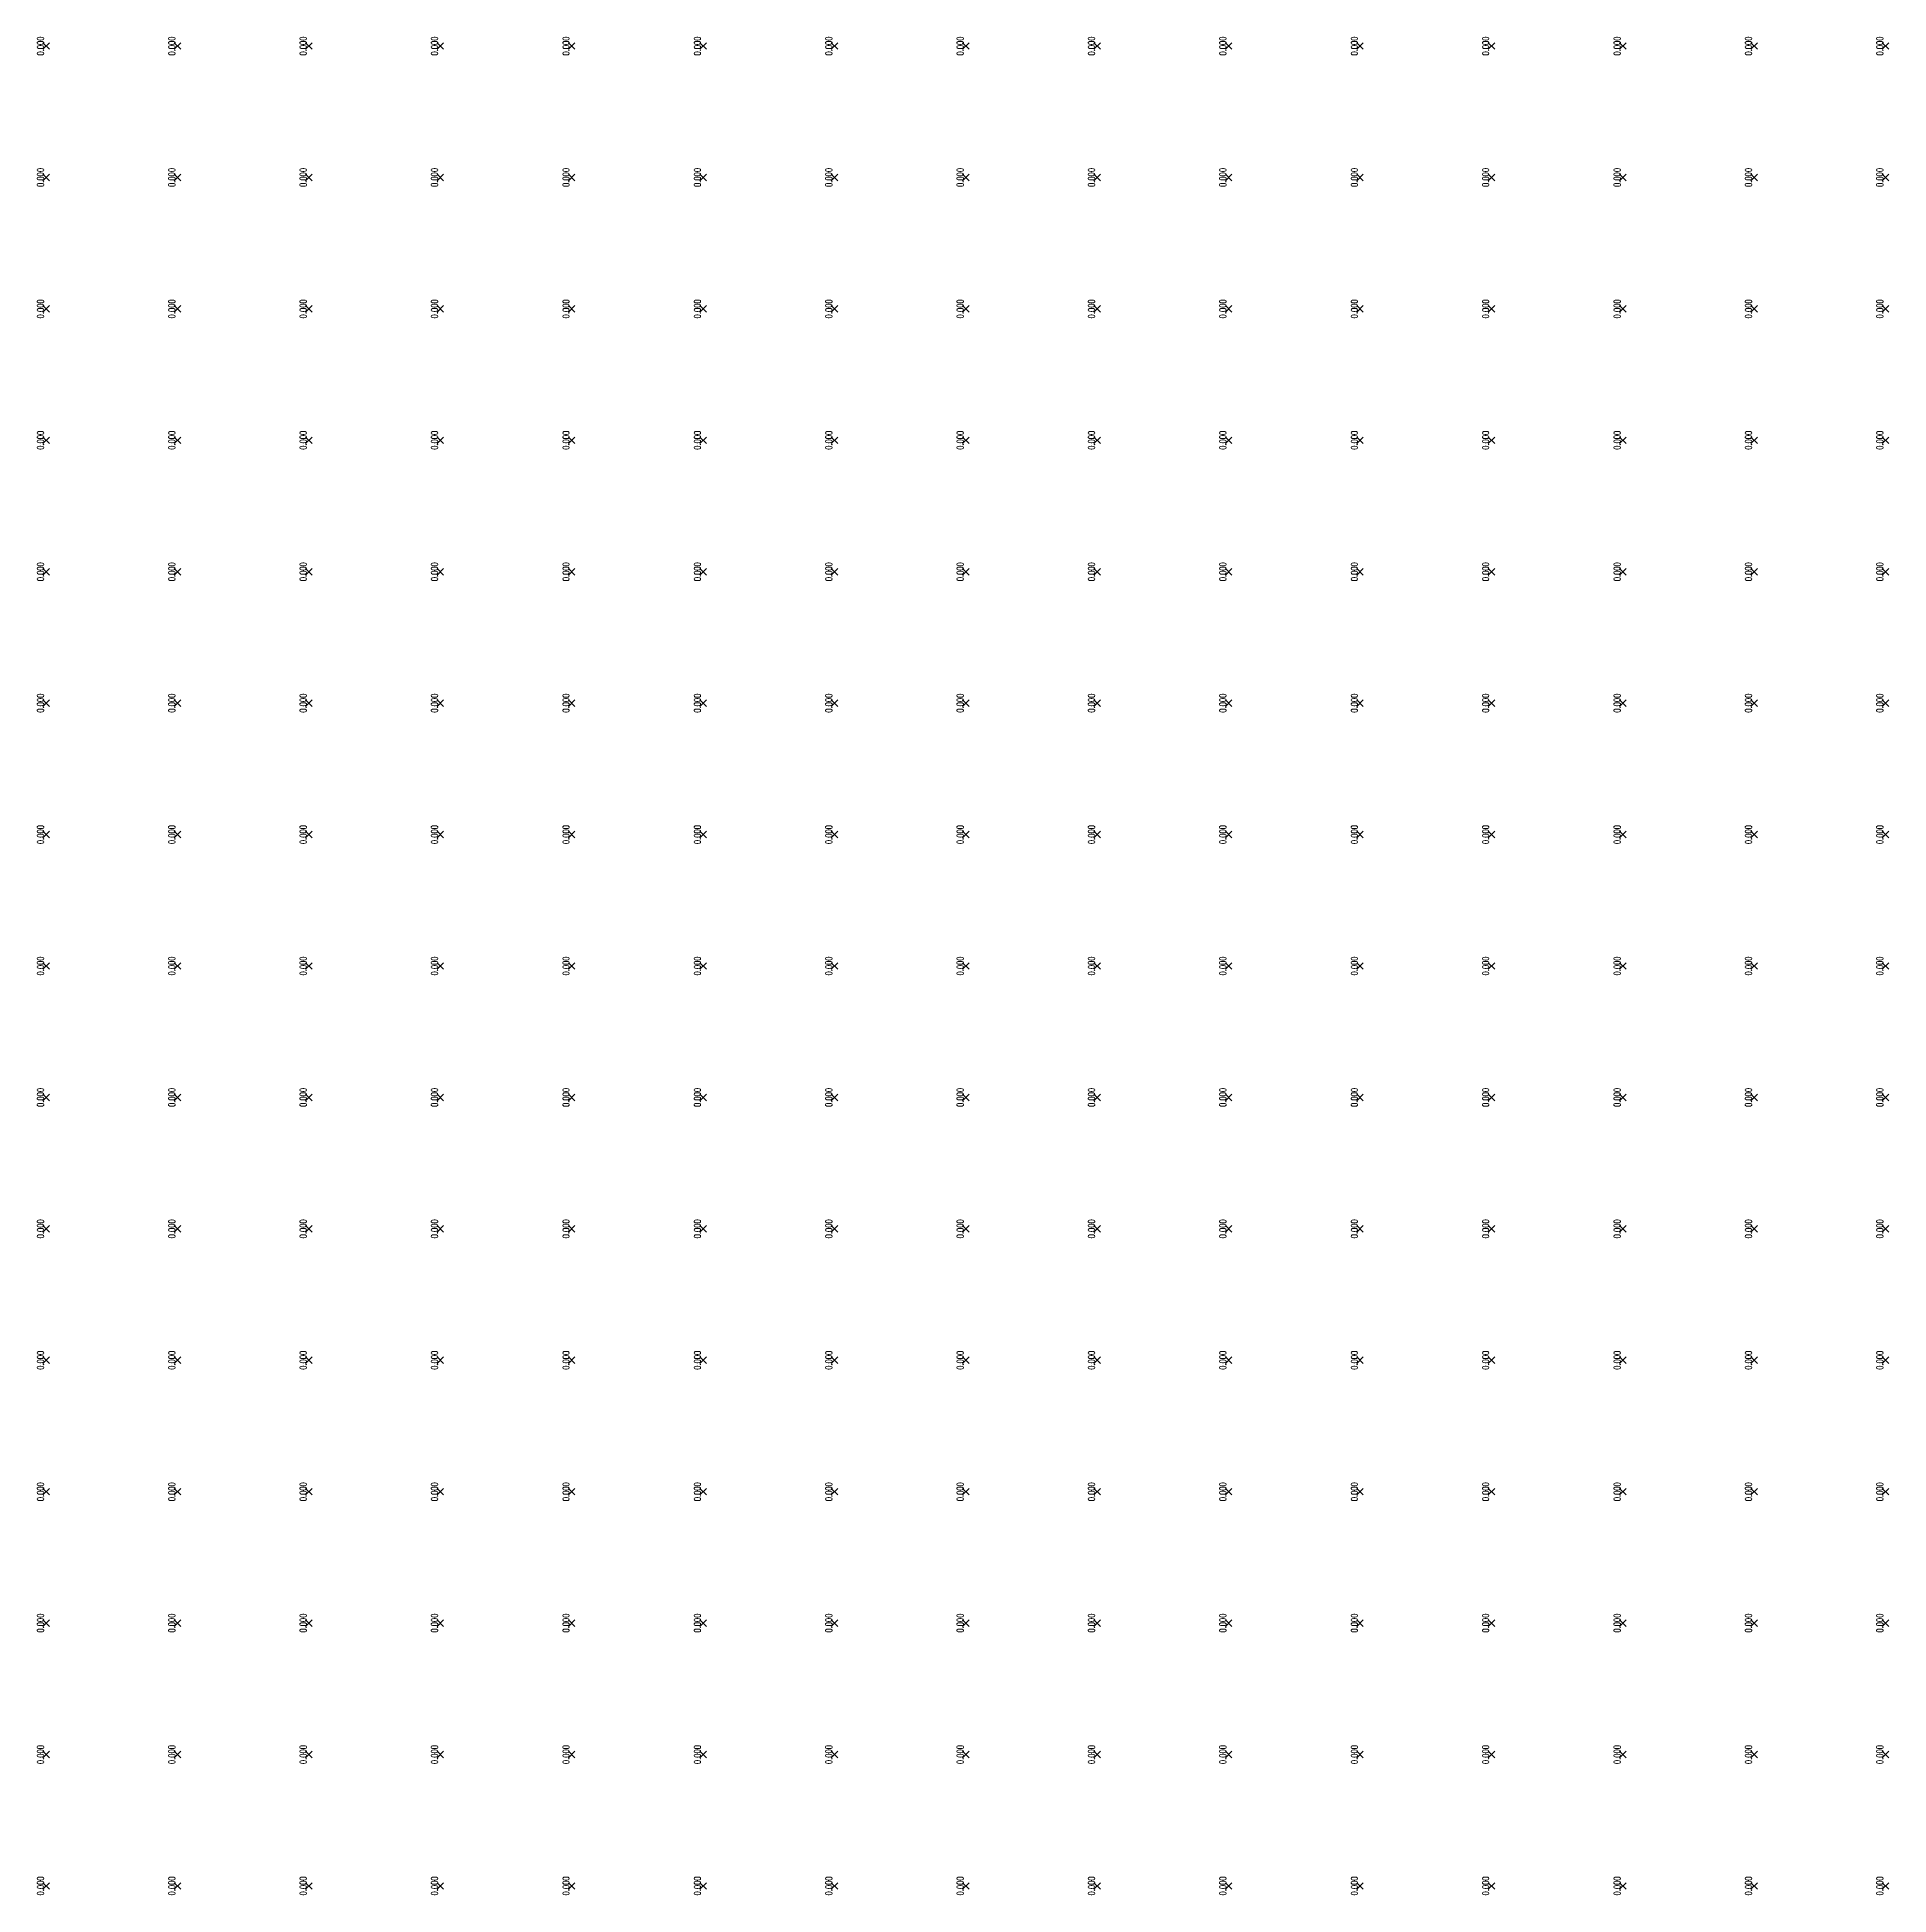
# Model space of a CAD drawing. Extents: x -601 to 580, y -581 to 601.
# Drawn here: x -601.4 to -319.5, y -581.4 to -298.6 of the extents above; entities that cross this region are included whole.
import ezdxf
from ezdxf.enums import TextEntityAlignment as Align

# ---------------------------------------------------------------- set-up
doc = ezdxf.new("R2010")
doc.units = 0
doc.header["$MEASUREMENT"] = 0
doc.header["$PDMODE"] = 3
doc.header["$PDSIZE"] = 0.5
doc.layers.get('0').update_dxf_attribs({"linetype": 'CONTINUOUS'})
doc.layers.add('proyf', color=4, linetype='CONTINUOUS')
doc.styles.add('ROMANS', font='romans.shx')

# ---------------------------------------------------------------- blocks, each defined once
blk = doc.blocks.new('PUN2')
blk.add_point((0, 0))
at = {"style": 'ROMANS', "width": 0.75, "flags": 4}
blk.add_attdef('ELEV', text='', height=1, dxfattribs=at).set_placement((0, 0.37), align=Align.CENTER)
at = {"style": 'ROMANS', "width": 0.75, "flags": 5}
blk.add_attdef('PUNTO', text='', height=0.85, dxfattribs=at).set_placement((-0.08, -1.21), align=Align.RIGHT)
blk.add_attdef('CODE', (0.06, -1.2), '', height=0.85, dxfattribs=at)

msp = doc.modelspace()

# ---------------------------------------------------------------- block references
at = {"layer": 'proyf', "rotation": 90}
for p in [(-600, -300), (-580, -300), (-560, -300), (-540, -300), (-520, -300), (-500, -300), (-480, -300), (-460, -300), (-440, -300), (-420, -300), (-400, -300), (-380, -300), (-360, -300), (-340, -300), (-320, -300), (-600, -320), (-580, -320), (-560, -320), (-540, -320), (-520, -320), (-500, -320), (-480, -320), (-460, -320), (-440, -320), (-420, -320), (-400, -320), (-380, -320), (-360, -320), (-340, -320), (-320, -320), (-600, -340), (-580, -340), (-560, -340), (-540, -340), (-520, -340), (-500, -340), (-480, -340), (-460, -340), (-440, -340), (-420, -340), (-400, -340), (-380, -340), (-360, -340), (-340, -340), (-320, -340), (-600, -360), (-580, -360), (-560, -360), (-540, -360), (-520, -360), (-500, -360), (-480, -360), (-460, -360), (-440, -360), (-420, -360), (-400, -360), (-380, -360), (-360, -360), (-340, -360), (-320, -360), (-600, -380), (-580, -380), (-560, -380), (-540, -380), (-520, -380), (-500, -380), (-480, -380), (-460, -380), (-440, -380), (-420, -380), (-400, -380), (-380, -380), (-360, -380), (-340, -380), (-320, -380), (-600, -400), (-580, -400), (-560, -400), (-540, -400), (-520, -400), (-500, -400), (-480, -400), (-460, -400), (-440, -400), (-420, -400), (-400, -400), (-380, -400), (-360, -400), (-340, -400), (-320, -400), (-600, -420), (-580, -420), (-560, -420), (-540, -420), (-520, -420), (-500, -420), (-480, -420), (-460, -420), (-440, -420), (-420, -420), (-400, -420), (-380, -420), (-360, -420), (-340, -420), (-320, -420), (-600, -440), (-580, -440), (-560, -440), (-540, -440), (-520, -440), (-500, -440), (-480, -440), (-460, -440), (-440, -440), (-420, -440), (-400, -440), (-380, -440), (-360, -440), (-340, -440), (-320, -440), (-600, -460), (-580, -460), (-560, -460), (-540, -460), (-520, -460), (-500, -460), (-480, -460), (-460, -460), (-440, -460), (-420, -460), (-400, -460), (-380, -460), (-360, -460), (-340, -460), (-320, -460), (-600, -480), (-580, -480), (-560, -480), (-540, -480), (-520, -480), (-500, -480), (-480, -480), (-460, -480), (-440, -480), (-420, -480), (-400, -480), (-380, -480), (-360, -480), (-340, -480), (-320, -480), (-600, -500), (-580, -500), (-560, -500), (-540, -500), (-520, -500), (-500, -500), (-480, -500), (-460, -500), (-440, -500), (-420, -500), (-400, -500), (-380, -500), (-360, -500), (-340, -500), (-320, -500), (-600, -520), (-580, -520), (-560, -520), (-540, -520), (-520, -520), (-500, -520), (-480, -520), (-460, -520), (-440, -520), (-420, -520), (-400, -520), (-380, -520), (-360, -520), (-340, -520), (-320, -520), (-600, -540), (-580, -540), (-560, -540), (-540, -540), (-520, -540), (-500, -540), (-480, -540), (-460, -540), (-440, -540), (-420, -540), (-400, -540), (-380, -540), (-360, -540), (-340, -540), (-320, -540), (-600, -560), (-580, -560), (-560, -560), (-540, -560), (-520, -560), (-500, -560), (-480, -560), (-460, -560), (-440, -560), (-420, -560), (-400, -560), (-380, -560), (-360, -560), (-340, -560), (-320, -560), (-600, -580), (-580, -580), (-560, -580), (-540, -580), (-520, -580), (-500, -580), (-480, -580), (-460, -580), (-440, -580), (-420, -580), (-400, -580), (-380, -580), (-360, -580), (-340, -580), (-320, -580)]:
    msp.add_blockref('PUN2', p, dxfattribs=at).add_auto_attribs({'ELEV': '0.000'})

doc.saveas('drawing.dxf')
